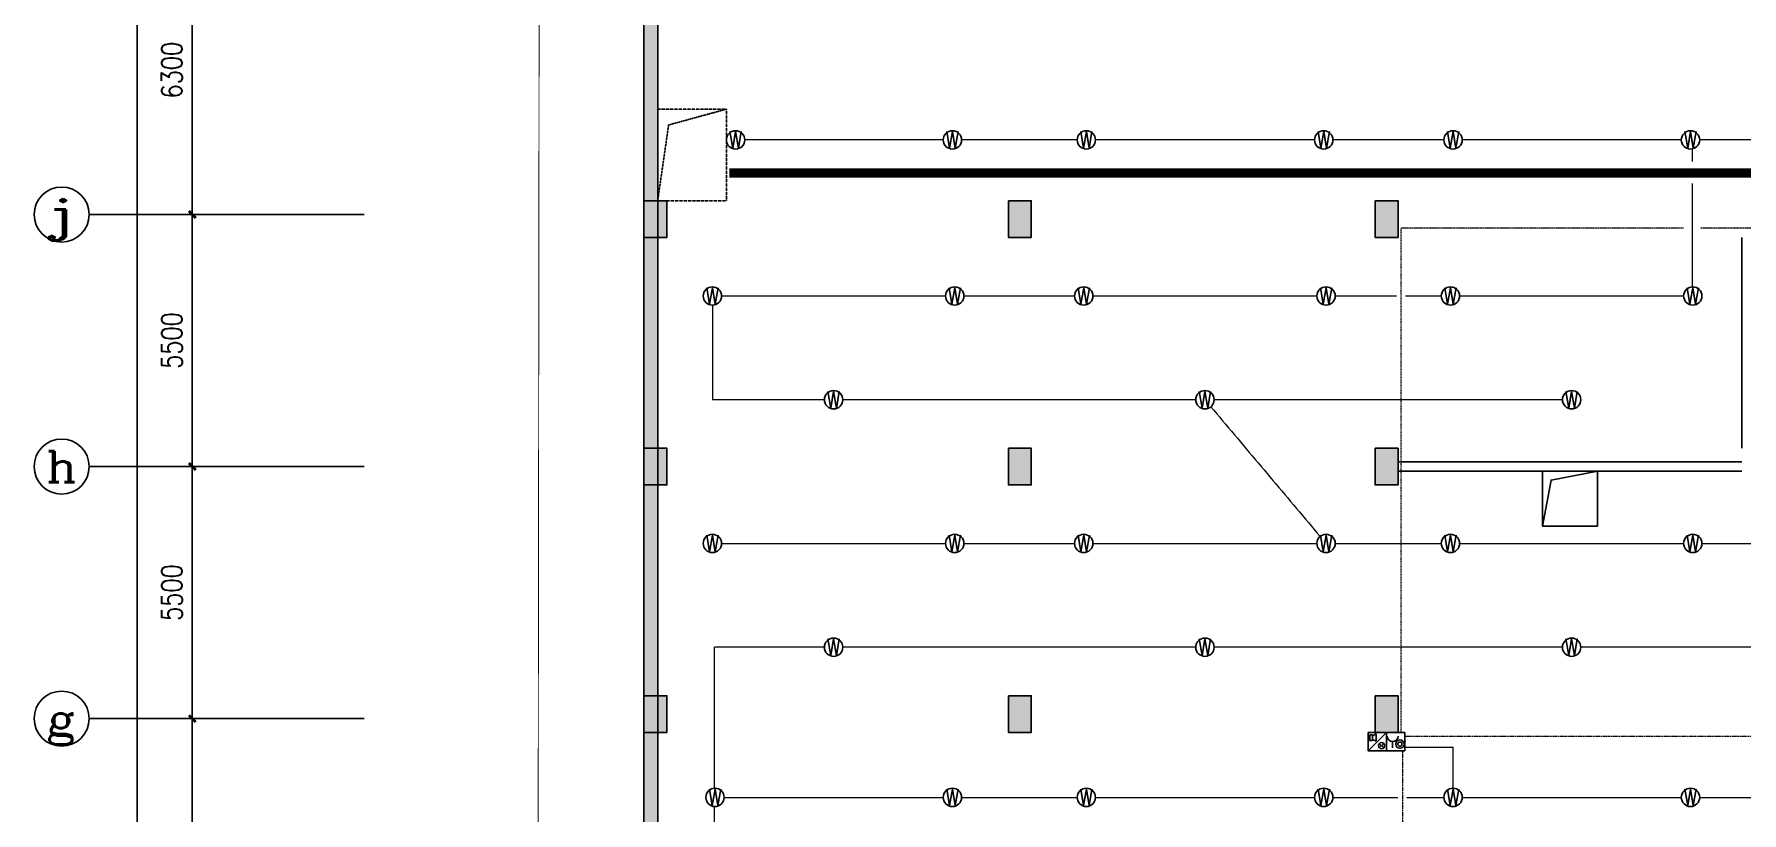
# Model space of a CAD drawing. Extents: x -1348811 to 123514, y -640545 to 749356.
# Drawn here: x -607569 to -570318, y -75716 to -58723 of the extents above; entities that cross this region are included whole.
import ezdxf
from ezdxf.enums import TextEntityAlignment as Align

# ---------------------------------------------------------------- set-up
doc = ezdxf.new("R2010")
doc.units = 0
doc.header["$LTSCALE"] = 10
doc.header["$MEASUREMENT"] = 0
for name, pattern in [('ACAD_ISO11W100', [33.5, 12, -3, 12, -3, 0.5, -3]), ('DASH', [0.35, 0.25, -0.1]), ('DASHDOT', [25.4, 12.7, -6.35, 0, -6.35]), ('DASHED', [0.75, 0.5, -0.25]), ('常规', [20, 10, 0, 10])]:
    doc.linetypes.add(name, pattern=pattern)
doc.layers.get('0').update_dxf_attribs({"linetype": 'CONTINUOUS'})
doc.layers.get('Defpoints').update_dxf_attribs({"linetype": 'CONTINUOUS'})
for name, color, linetype in [('A-STAIRS', 9, 'CONTINUOUS'), ('AXIS', 3, 'CONTINUOUS'), ('AXIS_TEXT', 7, 'CONTINUOUS'), ('COLU', 1, 'CONTINUOUS'), ('COLU_HATCH', 252, 'CONTINUOUS'), ('jlq', 1, 'CONTINUOUS'), ('PUB_HATCH', 9, 'CONTINUOUS'), ('RD-equip', 3, 'CONTINUOUS'), ('wall', 8, 'CONTINUOUS'), ('排水设施', 163, 'CONTINUOUS'), ('控制线', 5, 'CONTINUOUS')]:
    doc.layers.add(name, color=color, linetype=linetype)
doc.layers.add('RD-Line', color=2, linetype='常规', lineweight=0)
doc.styles.add('_TCH_AXIS', font='COMPLEX', dxfattribs={"bigfont": 'GBCBIG'})
doc.styles.add('COMPLEX', font='COMPLEX')
doc.styles.add('DIM_FONT', font='SIMPLEX', dxfattribs={"width": 0.8, "bigfont": 'HZTXT'})
doc.styles.add('FS1', font='txt4.shx', dxfattribs={"width": 0.8, "bigfont": 'fstxt.shx'})
doc.styles.get("Standard").update_dxf_attribs({"font": 'GBENOR', "bigfont": 'GBCBIG'})
doc.dimstyles.new('DIMN150', dxfattribs={"dimscale": 1.5, "dimtxt": 300, "dimasz": 100, "dimexe": 250, "dimexo": 300, "dimgap": 150, "dimtad": 1, "dimdec": 0, "dimzin": 0, "dimdsep": 46, "dimtxsty": 'DIM_FONT', "dimblk": 'ARCHTICK', "dimcen": 0.09, "dimclrt": 7, "dimazin": 2, "dimtfac": 1, "dimtdec": 0, "dimtix": 1, "dimtmove": 2, "dimatfit": 3, "dimfxl": 0, "dimtolj": 1, "dimtzin": 0, "dimarcsym": 0})

# ---------------------------------------------------------------- blocks, each defined once
blk = doc.blocks.new('zw')
at = {"layer": 'COLU_HATCH'}
for points in [[(0, -23800), (500, -23800), (500, -24600), (0, -24600)], [(7950, -23800), (8450, -23800), (8450, -24600), (7950, -24600)], [(15950, -23800), (16450, -23800), (16450, -24600), (15950, -24600)], [(0, -29200), (500, -29200), (500, -30000), (0, -30000)], [(7950, -29200), (8450, -29200), (8450, -30000), (7950, -30000)], [(15950, -29200), (16450, -29200), (16450, -30000), (15950, -30000)], [(0, -34600), (500, -34600), (500, -35400), (0, -35400)], [(7950, -34600), (8450, -34600), (8450, -35400), (7950, -35400)], [(15950, -34600), (16450, -34600), (16450, -35400), (15950, -35400)]]:
    blk.add_hatch(color=256, dxfattribs=at).paths.add_polyline_path(points)
at = {"layer": 'COLU'}
for points in [[(0, -23800), (500, -23800), (500, -24600), (0, -24600)], [(7950, -23800), (8450, -23800), (8450, -24600), (7950, -24600)], [(15950, -23800), (16450, -23800), (16450, -24600), (15950, -24600)], [(0, -29200), (500, -29200), (500, -30000), (0, -30000)], [(7950, -29200), (8450, -29200), (8450, -30000), (7950, -30000)], [(15950, -29200), (16450, -29200), (16450, -30000), (15950, -30000)], [(0, -34600), (500, -34600), (500, -35400), (0, -35400)], [(7950, -34600), (8450, -34600), (8450, -35400), (7950, -35400)], [(15950, -34600), (16450, -34600), (16450, -35400), (15950, -35400)]]:
    blk.add_lwpolyline(points, close=True, dxfattribs=at)
blk = doc.blocks.new('jlqq')
at = {"layer": 'PUB_HATCH'}
blk.add_hatch(color=256, dxfattribs=at).paths.add_polyline_path([(1455, -3373), (380, -189), (1234, 97), (1138, 382), (0, 0), (1155, -3422), (1155, -65271), (1455, -65271)])
at = {"layer": 'jlq'}
for p, q in [((1155, -3422), (1155, -65271)), ((1455, -3373), (1455, -65271))]:
    blk.add_line(p, q, dxfattribs=at)
blk = doc.blocks.new('A$C00D673E7')
at = {"layer": '排水设施'}
blk.add_lwpolyline([(0, 0), (1200, 0), (1200, 1200), (0, 1200)], close=True, dxfattribs=at)
blk.add_lwpolyline([(1200, 1200), (189, 1005), (0, 0)], dxfattribs=at)
blk = doc.blocks.new('_ArchTick')
at = {"color": 0, "linetype": 'ByBlock', "const_width": 0.4}
blk.add_lwpolyline([(-0.5, -0.5), (0.5, 0.5)], dxfattribs=at)
blk = doc.blocks.new('*D1921')
at = {"layer": 'AXIS', "color": 0, "lineweight": -2}
for p, q in [((-600819, -16259), (-605694, -16259)), ((-605319, -227593), (-605319, -16259)), ((-600819, -227593), (-605694, -227593))]:
    blk.add_line(p, q, dxfattribs=at)
at = {"layer": 'Defpoints', "color": 0}
for p in [(-605319, -16259), (-600369, -16259), (-600369, -227593)]:
    blk.add_point(p, dxfattribs=at)
at = {"layer": 'AXIS', "color": 0, "lineweight": -2, "xscale": 150, "yscale": 150, "zscale": 150}
for p, rotation in [((-605319, -16259), 90), ((-605319, -227593), 270)]:
    blk.add_blockref('_ArchTick', p, dxfattribs=dict(at, rotation=rotation))
at = {"layer": 'AXIS', "color": 7, "insert": (-605769, -121926), "char_height": 450, "attachment_point": 5, "rotation": 90, "style": 'DIM_FONT'}
blk.add_mtext('\\A1;211333', dxfattribs=at)
blk = doc.blocks.new('*D1947')
at = {"layer": 'AXIS', "color": 0, "lineweight": -2}
for p, q in [((-600819, -73659), (-604494, -73659)), ((-604119, -79959), (-604119, -73659)), ((-600819, -79959), (-604494, -79959))]:
    blk.add_line(p, q, dxfattribs=at)
at = {"layer": 'Defpoints', "color": 0}
for p in [(-604119, -73659), (-600369, -73659), (-600369, -79959)]:
    blk.add_point(p, dxfattribs=at)
at = {"layer": 'AXIS', "color": 0, "lineweight": -2, "xscale": 150, "yscale": 150, "zscale": 150}
for p, rotation in [((-604119, -73659), 90), ((-604119, -79959), 270)]:
    blk.add_blockref('_ArchTick', p, dxfattribs=dict(at, rotation=rotation))
at = {"layer": 'AXIS', "color": 7, "insert": (-604569, -76809), "char_height": 450, "attachment_point": 5, "rotation": 90, "style": 'DIM_FONT'}
blk.add_mtext('\\A1;6300', dxfattribs=at)
blk = doc.blocks.new('*D1948')
at = {"layer": 'AXIS', "color": 0, "lineweight": -2}
for p, q in [((-600819, -68159), (-604494, -68159)), ((-604119, -73659), (-604119, -68159)), ((-600819, -73659), (-604494, -73659))]:
    blk.add_line(p, q, dxfattribs=at)
at = {"layer": 'Defpoints', "color": 0}
for p in [(-604119, -68159), (-600369, -68159), (-600369, -73659)]:
    blk.add_point(p, dxfattribs=at)
at = {"layer": 'AXIS', "color": 0, "lineweight": -2, "xscale": 150, "yscale": 150, "zscale": 150}
for p, rotation in [((-604119, -68159), 90), ((-604119, -73659), 270)]:
    blk.add_blockref('_ArchTick', p, dxfattribs=dict(at, rotation=rotation))
at = {"layer": 'AXIS', "color": 7, "insert": (-604569, -70909), "char_height": 450, "attachment_point": 5, "rotation": 90, "style": 'DIM_FONT'}
blk.add_mtext('\\A1;5500', dxfattribs=at)
blk = doc.blocks.new('*D1949')
at = {"layer": 'AXIS', "color": 0, "lineweight": -2}
for p, q in [((-600819, -62659), (-604494, -62659)), ((-604119, -68159), (-604119, -62659)), ((-600819, -68159), (-604494, -68159))]:
    blk.add_line(p, q, dxfattribs=at)
at = {"layer": 'Defpoints', "color": 0}
for p in [(-604119, -62659), (-600369, -62659), (-600369, -68159)]:
    blk.add_point(p, dxfattribs=at)
at = {"layer": 'AXIS', "color": 0, "lineweight": -2, "xscale": 150, "yscale": 150, "zscale": 150}
for p, rotation in [((-604119, -62659), 90), ((-604119, -68159), 270)]:
    blk.add_blockref('_ArchTick', p, dxfattribs=dict(at, rotation=rotation))
at = {"layer": 'AXIS', "color": 7, "insert": (-604569, -65409), "char_height": 450, "attachment_point": 5, "rotation": 90, "style": 'DIM_FONT'}
blk.add_mtext('\\A1;5500', dxfattribs=at)
blk = doc.blocks.new('*D1950')
at = {"layer": 'AXIS', "color": 0, "lineweight": -2}
for p, q in [((-600819, -56359), (-604494, -56359)), ((-604119, -62659), (-604119, -56359)), ((-600819, -62659), (-604494, -62659))]:
    blk.add_line(p, q, dxfattribs=at)
at = {"layer": 'Defpoints', "color": 0}
for p in [(-604119, -56359), (-600369, -56359), (-600369, -62659)]:
    blk.add_point(p, dxfattribs=at)
at = {"layer": 'AXIS', "color": 0, "lineweight": -2, "xscale": 150, "yscale": 150, "zscale": 150}
for p, rotation in [((-604119, -56359), 90), ((-604119, -62659), 270)]:
    blk.add_blockref('_ArchTick', p, dxfattribs=dict(at, rotation=rotation))
at = {"layer": 'AXIS', "color": 7, "insert": (-604569, -59509), "char_height": 450, "attachment_point": 5, "rotation": 90, "style": 'DIM_FONT'}
blk.add_mtext('\\A1;6300', dxfattribs=at)
blk = doc.blocks.new('_AXISO')
blk.add_circle((0, 0), 0.5)
at = {"layer": 'AXIS_TEXT', "style": 'COMPLEX', "width": 1.041667}
blk.add_attdef('A', text='', height=0.56, dxfattribs=at).set_placement((-0.25, -0.28), (0.25, -0.28), align=Align.FIT)
blk = doc.blocks.new('WG')
at = {"layer": 'RD-equip'}
blk.add_circle((0, 0), 200, dxfattribs=at)
at = {"layer": 'RD-equip', "color": 4, "style": 'FS1', "width": 0.8}
blk.add_attdef('消防', text='', height=360, dxfattribs=at).set_placement((0, 0), align=Align.MIDDLE)
blk = doc.blocks.new('WWWW')
at = {"layer": 'RD-equip'}
blk.add_blockref('WG', (0, 0), dxfattribs=at).add_auto_attribs({'消防': 'W'})
blk = doc.blocks.new('$equip$00001636')
for p, q in [((0.5, 0), (-0.5, 0)), ((0.5, 0), (-0.5, -1)), ((-0.5, 0), (-0.5, -1)), ((0.5, -1), (0.5, 0)), ((-0.417, -0.135, 0), (-0.417, -0.435, 0)), ((-0.269, -0.135, 0), (-0.417, -0.135, 0)), ((-0.417, -0.435, 0), (-0.269, -0.435, 0)), ((-0.269, -0.185, 0), (-0.069, -0.085, 0)), ((-0.269, -0.435, 0), (-0.269, -0.135, 0)), ((-0.069, -0.485, 0), (-0.269, -0.385, 0)), ((-0.069, -0.085, 0), (-0.069, -0.485, 0)), ((0.105, -0.602), (0.344, -0.841)), ((0.105, -0.841), (0.344, -0.602)), ((-0.5, -1), (0.5, -1))]:
    blk.add_line(p, q)
blk.add_circle((0.225, -0.722), 0.169)
for p in [(0, 0), (-0.5, -0.5), (0.5, -0.5), (0, -1)]:
    blk.add_point(p)
at = {"flags": 9}
blk.add_attdef('A', (0, 0), '', height=0.00002, dxfattribs=at)
blk.add_attdef('B', text='', height=0.4, dxfattribs=at).set_placement((0.884, -0.7), align=Align.MIDDLE_CENTER)
blk = doc.blocks.new('$equip$00001630')
for p, q in [((-0.5, 0), (-0.5, -1)), ((0.5, 0), (-0.5, 0)), ((0.5, -1), (0.5, 0)), ((-0.169, -0.5), (-0.169, -0.85)), ((-0.5, -1), (0.5, -1))]:
    blk.add_line(p, q)
for radius in [0.226, 0.113]:
    blk.add_circle((0.227, -0.64), radius)
blk.add_arc((-0.169, -0.2), 0.3, 180, 0)
for p in [(0, 0), (-0.5, -0.5), (0.5, -0.5), (0, -1)]:
    blk.add_point(p)
at = {"flags": 9}
blk.add_attdef('A', (0, 0), '', height=0.00002, dxfattribs=at)
blk.add_attdef('B', text='', height=0.4, dxfattribs=at).set_placement((0.884, -0.7), align=Align.MIDDLE_CENTER)

msp = doc.modelspace()

# ---------------------------------------------------------------- linework, layer by layer
at = {"layer": 'A-STAIRS', "linetype": 'DASH'}
msp.add_lwpolyline([(-593967.7, -62359.4), (-592467.7, -62359.4), (-592467.7, -60359.4), (-593967.7, -60359.4)], close=True, dxfattribs=at)
msp.add_lwpolyline([(-592467.7, -60359.4), (-593729, -60704.9), (-593967.7, -62359.4)], dxfattribs=at)
at = {"layer": 'AXIS'}
for p, q in [((-600369.2, -62659.4), (-606369.2, -62659.4)), ((-600369.2, -68159.4), (-606369.2, -68159.4)), ((-600369.2, -73659.4), (-606369.2, -73659.4))]:
    msp.add_line(p, q, dxfattribs=at)
at = {"layer": 'RD-Line'}
for p, q in [((-587737.7, -61030.5), (-592068.8, -61030.5)), ((-584817, -61030.5), (-587337.7, -61030.5)), ((-579637.7, -61030.5), (-584417, -61030.5)), ((-576817, -61030.5), (-579237.7, -61030.5)), ((-571637.7, -61030.5), (-576417, -61030.5)), ((-568817, -61030.5), (-571237.7, -61030.5)), ((-571394.7, -61499.3), (-571394.7, -61225.8)), ((-571394.7, -64237.1), (-571394.7, -61979)), ((-592573.5, -64437), (-587687.7, -64437)), ((-587287.7, -64437), (-584873.5, -64437)), ((-584473.5, -64437), (-579587.7, -64437)), ((-579187.7, -64437), (-577851.8, -64437)), ((-577651.8, -64437), (-576873.5, -64437)), ((-576473.5, -64437), (-571587.7, -64437)), ((-592773.5, -64637), (-592773.5, -66701.3)), ((-590330.4, -66701.3), (-592773.5, -66701.3)), ((-582230.4, -66701.3), (-589930.4, -66701.3)), ((-581901.5, -66854.2), (-579516.6, -69684.1)), ((-574230.4, -66701.3), (-581830.4, -66701.3)), ((-592573.5, -69837), (-587687.7, -69837)), ((-587287.7, -69837), (-584873.5, -69837)), ((-584473.5, -69837), (-579587.7, -69837)), ((-579187.7, -69837), (-576873.5, -69837)), ((-576473.5, -69837), (-571587.7, -69837)), ((-571187.7, -69837), (-568873.5, -69837)), ((-592725.3, -75178.7), (-592725.3, -72101.3)), ((-590330.4, -72101.3), (-592725.3, -72101.3)), ((-582230.4, -72101.3), (-589930.4, -72101.3)), ((-574230.4, -72101.3), (-581830.4, -72101.3)), ((-566230.4, -72101.3), (-573830.4, -72101.3)), ((-577667.7, -74279.4), (-576616.4, -74279.4)), ((-576616.4, -75178.5), (-576616.4, -74279.4)), ((-592725.3, -78130.7), (-592725.3, -75578.3)), ((-592517, -75378.5), (-587737.7, -75378.5)), ((-587337.7, -75378.5), (-584817, -75378.5)), ((-584417, -75378.5), (-579637.7, -75378.5)), ((-579237.7, -75378.5), (-577822.9, -75378.5)), ((-577622.9, -75378.5), (-576817, -75378.5)), ((-576417, -75378.5), (-571637.7, -75378.5)), ((-571237.7, -75378.5), (-568817, -75378.5))]:
    msp.add_line(p, q, dxfattribs=at)
at = {"layer": 'RD-Line', "color": 1, "linetype": 'DASHDOT', "ltscale": 0.04}
msp.add_line((-577751.8, -73959.4), (-577751.8, -62956.3), dxfattribs=at)
at = {"layer": 'RD-Line', "color": 1, "linetype": 'DASHDOT', "ltscale": 0.05}
for p, q in [((-571588.8, -62956.3), (-577751.8, -62956.3)), ((-567120.4, -62956.3), (-571218.3, -62956.3))]:
    msp.add_line(p, q, dxfattribs=at)
at = {"layer": 'RD-Line', "color": 1, "linetype": 'ACAD_ISO11W100', "ltscale": 0.05}
for p, q in [((-554486.7, -74047.6), (-577667.7, -74047.6)), ((-577722.9, -74359.4), (-577722.9, -84654.7))]:
    msp.add_line(p, q, dxfattribs=at)
at = {"layer": 'RD-Line', "linetype": 'DASHED', "ltscale": 0.8, "const_width": 200}
msp.add_lwpolyline([(-527399, -61752.3), (-592403.8, -61752.3)], dxfattribs=at)
at = {"layer": 'wall', "linetype": 'ByBlock'}
msp.add_line((-570317.7, -67759.4), (-570317.7, -63159.4), dxfattribs=at)
at = {"layer": 'wall'}
for p, q in [((-577817.7, -68059.4), (-570317.7, -68059.4)), ((-577817.7, -68259.4), (-570317.7, -68259.4))]:
    msp.add_line(p, q, dxfattribs=at)
at = {"layer": '控制线', "color": 1, "linetype": 'DASHDOT', "ltscale": 0.1, "const_width": 20}
msp.add_lwpolyline([(-596505.6, -14825.6), (-490113.6, 21088.3), (-484038.8, 16611.3), (-484686, -239220.3), (-493861.2, -248362.2), (-596766.1, -248247.3)], close=True, dxfattribs=at)

# ---------------------------------------------------------------- block references
at = {"layer": 'AXIS'}
ref = msp.add_blockref('_AXISO', (-606969.2, -62659.4), dxfattribs=dict(at, xscale=1200, yscale=1200, zscale=1200))
ref.add_attrib('A', 'j', dxfattribs={"layer": 'AXIS_TEXT', "height": 678.8, "style": '_TCH_AXIS', "width": 3.5}).set_placement((-607308.6, -62998.8), (-606629.8, -62998.8), align=Align.FIT)
ref = msp.add_blockref('_AXISO', (-606969.2, -68159.4), dxfattribs=dict(at, xscale=1200, yscale=1200, zscale=1200))
ref.add_attrib('A', 'h', dxfattribs={"layer": 'AXIS_TEXT', "height": 678.8, "style": '_TCH_AXIS', "width": 1.166667}).set_placement((-607308.6, -68498.8), (-606629.8, -68498.8), align=Align.FIT)
ref = msp.add_blockref('_AXISO', (-606969.2, -73659.4), dxfattribs=dict(at, xscale=1200, yscale=1200, zscale=1200))
ref.add_attrib('A', 'g', dxfattribs={"layer": 'AXIS_TEXT', "height": 678.8, "style": '_TCH_AXIS', "width": 1.5}).set_placement((-607308.6, -73998.8), (-606629.8, -73998.8), align=Align.FIT)
at = {"layer": 'COLU'}
msp.add_blockref('zw', (-594267.7, -38559.4), dxfattribs=at)
at = {"layer": 'jlq'}
msp.add_blockref('jlqq', (-595422.9, -31344.6), dxfattribs=at)
at = {"layer": 'RD-equip'}
for p in [(-592268.8, -61030.5), (-587537.7, -61030.5), (-584617, -61030.5), (-579437.7, -61030.5), (-576617, -61030.5), (-571437.7, -61030.5), (-592773.5, -64437), (-587487.7, -64437), (-584673.5, -64437), (-579387.7, -64437), (-576673.5, -64437), (-571387.7, -64437), (-590130.4, -66701.3), (-582030.4, -66701.3), (-574030.4, -66701.3), (-592773.5, -69837), (-587487.7, -69837), (-584673.5, -69837), (-579387.7, -69837), (-576673.5, -69837), (-571387.7, -69837), (-590130.4, -72101.3), (-582030.4, -72101.3), (-574030.4, -72101.3), (-592717, -75378.5), (-587537.7, -75378.5), (-584617, -75378.5), (-579437.7, -75378.5), (-576617, -75378.5), (-571437.7, -75378.5)]:
    msp.add_blockref('WWWW', p, dxfattribs=at)
at = {"layer": 'RD-equip', "xscale": 399.9743999999482, "yscale": 399.9743999999482}
for name, p, zscale in [('$equip$00001636', (-578267.6, -73959.4), 399.9744), ('$equip$00001630', (-577867.7, -73959.4), 399.9744000000001)]:
    msp.add_blockref(name, p, dxfattribs=dict(at, zscale=zscale))
at = {"layer": '排水设施'}
msp.add_blockref('A$C00D673E7', (-574667.7, -69459.4), dxfattribs=at)

# ---------------------------------------------------------------- dimensions: what is measured, and where the dimension line sits
at = {"layer": 'AXIS'}
for p1, p2, distance, picture, middle in [((-600369.2384, -227592.8565), (-600369.2384, -16259.4328), 4950, '*D1921', (-605769.2384, -121926.1446)), ((-600369.2, -62659.4), (-600369.2, -56359.4), 3750, '*D1950', (-604569.2, -59509.4)), ((-600369.2, -68159.4), (-600369.2, -62659.4), 3750, '*D1949', (-604569.2, -65409.4)), ((-600369.2, -73659.4), (-600369.2, -68159.4), 3750, '*D1948', (-604569.2, -70909.4)), ((-600369.2, -79959.4), (-600369.2, -73659.4), 3750, '*D1947', (-604569.2, -76809.4))]:
    dim = msp.add_aligned_dim(p1=p1, p2=p2, distance=distance, dimstyle='DIMN150', dxfattribs=at)
    dim.commit()
    dim.dimension.update_dxf_attribs({"geometry": picture, "text_midpoint": middle})

doc.saveas('drawing.dxf')
